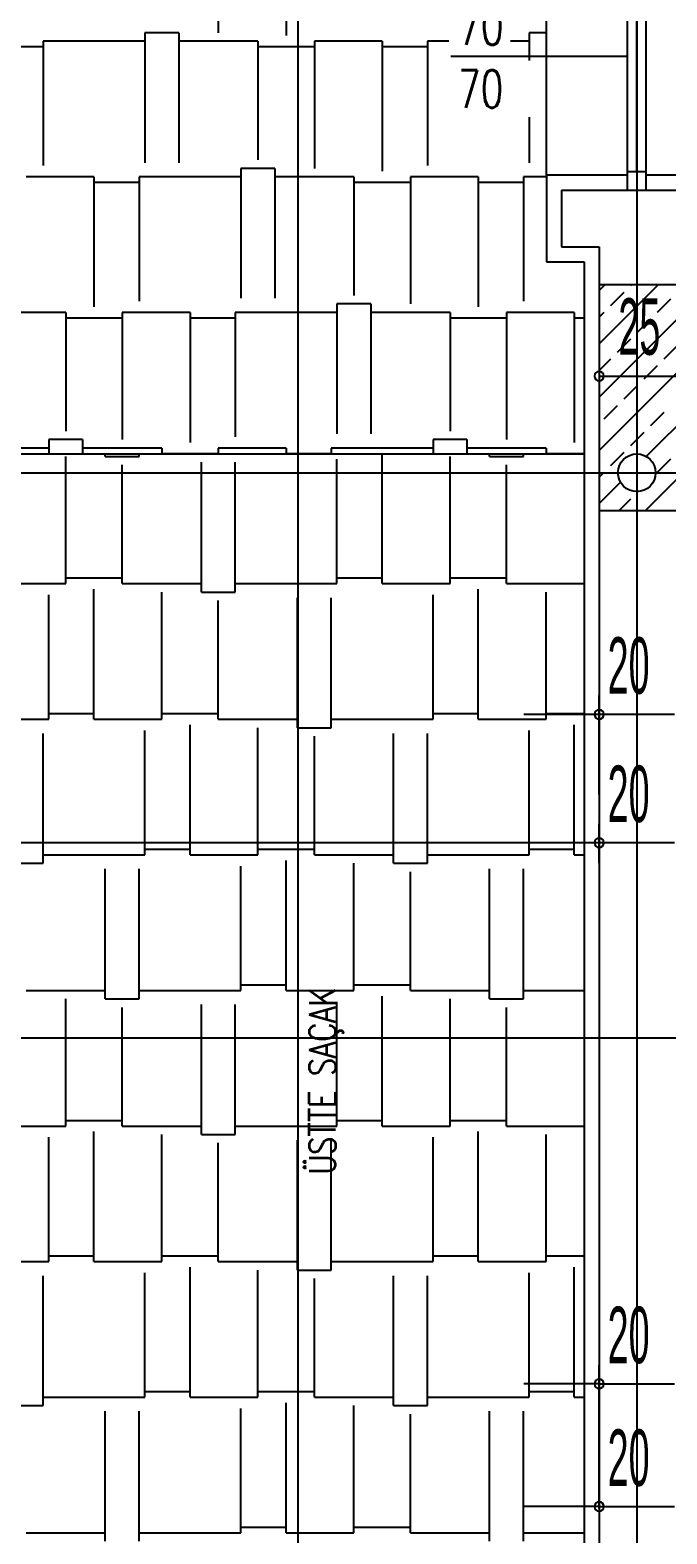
# Model space of a CAD drawing. Extents: x 3907.4 to 3911.57, y -3054.42 to -3053.7.
# Drawn here: x 3908.5803 to 3908.6141, y -3054.2664 to -3054.1865 of the extents above; entities that cross this region are included whole.
import ezdxf

# ---------------------------------------------------------------- set-up
doc = ezdxf.new("R2010")
doc.units = 0
doc.header["$LTSCALE"] = 2
doc.header["$MEASUREMENT"] = 0
doc.linetypes.add('ACAD_ISO03W100', pattern=[30, 12, -18])
doc.linetypes.add('ACAD_ISO10W100', pattern=[18, 12, -3, 0, -3])
doc.layers.get('0').update_dxf_attribs({"linetype": 'CONTINUOUS'})
for name, color, linetype in [('AKS', 11, 'CONTINUOUS'), ('DOĞRAMA', 2, 'CONTINUOUS'), ('DUVAR', 7, 'CONTINUOUS'), ('KOLON', 3, 'CONTINUOUS'), ('KOLTAR', 9, 'CONTINUOUS'), ('MB', 11, 'CONTINUOUS'), ('OLÇÜ', 6, 'CONTINUOUS'), ('SıVA', 6, 'CONTINUOUS'), ('TARAMA', 9, 'CONTINUOUS'), ('ÇATI', 7, 'CONTINUOUS')]:
    doc.layers.add(name, color=color, linetype=linetype)
doc.styles.add('KAPı-PEN', font='simplex.shx', dxfattribs={"width": 0.7, "height": 10})
doc.styles.add('ÖLÇÜ', font='stylu.ttf', dxfattribs={"width": 0.5})

msp = doc.modelspace()

# ---------------------------------------------------------------- linework, layer by layer
at = {"color": 0, "linetype": 'ByBlock'}
for centre, start, end in [((3908.610465526087, -3054.204892913765), 0, 180), ((3908.610465526087, -3054.204892913765), 180, 0), ((3908.610465526087, -3054.222860197557), 0, 180), ((3908.610465526087, -3054.222860197557), 180, 0), ((3908.610465526087, -3054.229674175726), 0, 180), ((3908.610465526087, -3054.229674175726), 0, 180), ((3908.610465526087, -3054.229674175726), 180, 0), ((3908.610465526087, -3054.229674175726), 180, 0), ((3908.610465526087, -3054.2584070418), 0, 180), ((3908.610465526087, -3054.2584070418), 180, 0), ((3908.610465526087, -3054.264923928749), 0, 180), ((3908.610465526087, -3054.264923928749), 180, 0)]:
    msp.add_arc(centre, 0.00025, start, end, dxfattribs=at)
at = {"layer": 'AKS', "linetype": 'ACAD_ISO10W100'}
for p, q in [((3908.612465526086, -3053.717968091759), (3908.612465526086, -3054.27602954204)), ((3908.430962617092, -3054.21002954204), (3908.622465526086, -3054.21002954204)), ((3908.430962617092, -3054.24002954204), (3908.806465526086, -3054.24002954204))]:
    msp.add_line(p, q, dxfattribs=at)
at = {"layer": 'AKS'}
msp.add_circle((3908.612465526086, -3054.21002954204), 0.001, dxfattribs=at)
at = {"layer": 'DOĞRAMA'}
for p, q in [((3908.611965526086, -3054.19502954204), (3908.611965526086, -3054.18102954204)), ((3908.612965526086, -3054.19502954204), (3908.612965526086, -3054.18102954204)), ((3908.607665526086, -3054.19422954204), (3908.607665526086, -3054.18182954204)), ((3908.612465526086, -3054.19402954204), (3908.612465526086, -3054.18202954204)), ((3908.611965526086, -3054.187920572399), (3908.602588421497, -3054.187920572399)), ((3908.611965526086, -3054.19402954204), (3908.612965526086, -3054.19402954204)), ((3908.611965526086, -3054.19402954204), (3908.612965526086, -3054.19402954204))]:
    msp.add_line(p, q, dxfattribs=at)
at = {"layer": 'DUVAR'}
for p, q in [((3908.608465526086, -3054.19502954204), (3908.615465526086, -3054.19502954204)), ((3908.608465526086, -3054.19502954204), (3908.608465526086, -3054.19802954204)), ((3908.608465526086, -3054.19802954204), (3908.610465526087, -3054.19802954204)), ((3908.610465526087, -3054.19802954204), (3908.610465526087, -3054.20002954204)), ((3908.610465526087, -3054.21202954204), (3908.610465526087, -3054.272146929454))]:
    msp.add_line(p, q, dxfattribs=at)
at = {"layer": 'KOLON'}
for p, q in [((3908.610465526087, -3054.20002954204), (3908.610465526087, -3054.21202954204)), ((3908.610465526087, -3054.20002954204), (3908.615465526086, -3054.20002954204)), ((3908.610465526087, -3054.21202954204), (3908.615465526086, -3054.21202954204))]:
    msp.add_line(p, q, dxfattribs=at)
at = {"layer": 'KOLTAR'}
for p, q in [((3908.610465526087, -3054.200355805438), (3908.610791789484, -3054.20002954204)), ((3908.612142899524, -3054.200092645565), (3908.612206003049, -3054.20002954204)), ((3908.612465526086, -3054.201184232562), (3908.613620216609, -3054.20002954204)), ((3908.611082239352, -3054.201153305737), (3908.611789346133, -3054.200446198955)), ((3908.613557113086, -3054.201506859127), (3908.614264219867, -3054.200799752346)), ((3908.610465526087, -3054.203184232563), (3908.612465526086, -3054.201184232562)), ((3908.610465526087, -3054.201770019003), (3908.610728685961, -3054.201506859127)), ((3908.612465526086, -3054.204012659687), (3908.615465526086, -3054.201012659687)), ((3908.612496452914, -3054.202567519299), (3908.613203559696, -3054.201860412518)), ((3908.611435792743, -3054.203628179471), (3908.612142899524, -3054.20292107269)), ((3908.613910666477, -3054.203981732861), (3908.614617773258, -3054.20327462608)), ((3908.610465526087, -3054.204598446127), (3908.611082239352, -3054.203981732861)), ((3908.610465526087, -3054.206012659688), (3908.612465526086, -3054.204012659687)), ((3908.612465526086, -3054.206841086812), (3908.615465526086, -3054.203841086812)), ((3908.612850006305, -3054.205042393033), (3908.613557113086, -3054.204335286252)), ((3908.611789346133, -3054.206103053205), (3908.612465526086, -3054.205426873252)), ((3908.612465526086, -3054.205426873252), (3908.612496452914, -3054.205395946424)), ((3908.610728685961, -3054.207163713377), (3908.611435792743, -3054.206456606596)), ((3908.610465526087, -3054.208841086812), (3908.612465526086, -3054.206841086812)), ((3908.612969321176, -3054.209165718848), (3908.615465526086, -3054.206669513937)), ((3908.613203559696, -3054.207517266767), (3908.613910666477, -3054.206810159986)), ((3908.612465526086, -3054.208255300377), (3908.612850006305, -3054.207870820158)), ((3908.611082239352, -3054.209638587111), (3908.611789346133, -3054.20893148033)), ((3908.612142899524, -3054.208577926939), (3908.612465526086, -3054.208255300377)), ((3908.613557113086, -3054.209992140502), (3908.614264219867, -3054.20928503372)), ((3908.610465526087, -3054.210255300377), (3908.610691284423, -3054.21002954204)), ((3908.610465526087, -3054.211669513937), (3908.611601702894, -3054.210533337129)), ((3908.610691284423, -3054.21002954204), (3908.610728685961, -3054.209992140502)), ((3908.612933925108, -3054.21202954204), (3908.614933925108, -3054.21002954204)), ((3908.612496452914, -3054.211052800673), (3908.612521266239, -3054.211027987349)), ((3908.611519711548, -3054.21202954204), (3908.612142899524, -3054.211406354064))]:
    msp.add_line(p, q, dxfattribs=at)
at = {"layer": 'MB'}
msp.add_line((3908.553465526086, -3054.20902954204), (3908.609665526086, -3054.20902954204), dxfattribs=at)
at = {"layer": 'OLÇÜ', "color": 6}
for p, q in [((3908.610465526087, -3054.199207122273), (3908.610465526087, -3054.203892913765)), ((3908.610465526087, -3054.204892913765), (3908.615465526086, -3054.204892913765)), ((3908.610465526087, -3054.227119113725), (3908.610465526087, -3054.221860197557)), ((3908.610465526087, -3054.222860197557), (3908.606465526086, -3054.222860197557)), ((3908.614465526086, -3054.222860197557), (3908.610465526087, -3054.222860197557)), ((3908.610465526087, -3054.230761885053), (3908.610465526087, -3054.228674175727)), ((3908.610465526087, -3054.230761885053), (3908.610465526087, -3054.228674175727)), ((3908.610465526087, -3054.229674175726), (3908.470465526086, -3054.229674175726)), ((3908.610465526087, -3054.229674175726), (3908.606465526086, -3054.229674175726)), ((3908.614465526086, -3054.229674175726), (3908.610465526087, -3054.229674175726)), ((3908.610465526087, -3054.26502954204), (3908.610465526087, -3054.2574070418)), ((3908.610465526087, -3054.2584070418), (3908.606465526086, -3054.2584070418)), ((3908.610465526087, -3054.2584070418), (3908.614465526086, -3054.2584070418)), ((3908.610465526087, -3054.26502954204), (3908.610465526087, -3054.263923928749)), ((3908.610465526087, -3054.264923928749), (3908.606465526086, -3054.264923928749)), ((3908.610465526087, -3054.264923928749), (3908.614465526086, -3054.264923928749))]:
    msp.add_line(p, q, dxfattribs=at)
at = {"layer": 'SıVA'}
for p, q in [((3908.607665526086, -3054.19422954204), (3908.607665526086, -3054.19882954204)), ((3908.611965526086, -3054.19422954204), (3908.607665526086, -3054.19422954204)), ((3908.616265526086, -3054.19422954204), (3908.612965526086, -3054.19422954204)), ((3908.607665526086, -3054.19882954204), (3908.609665526086, -3054.19882954204)), ((3908.609665526086, -3054.19882954204), (3908.609665526086, -3054.27682954204))]:
    msp.add_line(p, q, dxfattribs=at)
at = {"layer": 'TARAMA'}
for p, q in [((3908.590248131401, -3054.18202954204), (3908.590248131401, -3054.186665210516)), ((3908.593848131401, -3054.18202954204), (3908.593848131401, -3054.186815210516)), ((3908.5863481314, -3054.187115210516), (3908.5809481314, -3054.187115210516)), ((3908.5809481314, -3054.187115210516), (3908.5809481314, -3054.193715210516)), ((3908.5881481314, -3054.186665210516), (3908.5863481314, -3054.186665210516)), ((3908.5863481314, -3054.186665210516), (3908.5863481314, -3054.193565210516)), ((3908.5881481314, -3054.186665210516), (3908.5881481314, -3054.193565210516)), ((3908.5923481314, -3054.187115210516), (3908.5881481314, -3054.187115210516)), ((3908.5923481314, -3054.187115210516), (3908.5923481314, -3054.193415210516)), ((3908.5989481314, -3054.187115210516), (3908.5953481314, -3054.187115210516)), ((3908.5953481314, -3054.187115210516), (3908.5953481314, -3054.193865210516)), ((3908.5989481314, -3054.187115210516), (3908.5989481314, -3054.194015210516)), ((3908.602489926505, -3054.187115210516), (3908.6013481314, -3054.187115210516)), ((3908.6013481314, -3054.187115210516), (3908.6013481314, -3054.193715210516)), ((3908.6067481314, -3054.187115210516), (3908.605756593172, -3054.187115210516)), ((3908.607665526086, -3054.186665210516), (3908.6067481314, -3054.186665210516)), ((3908.6067481314, -3054.186665210516), (3908.6067481314, -3054.188143776451)), ((3908.5809481314, -3054.187415210516), (3908.578548131401, -3054.187415210516)), ((3908.594465526086, -3054.187415210516), (3908.5923481314, -3054.187415210516)), ((3908.5953481314, -3054.187415210516), (3908.594465526086, -3054.187415210516)), ((3908.6013481314, -3054.187415210516), (3908.5989481314, -3054.187415210516)), ((3908.6067481314, -3054.191143776452), (3908.6067481314, -3054.193565210516)), ((3908.5836481314, -3054.194315210516), (3908.5800481314, -3054.194315210516)), ((3908.5836481314, -3054.194315210516), (3908.5836481314, -3054.201215210516)), ((3908.5914481314, -3054.194315210516), (3908.5860481314, -3054.194315210516)), ((3908.5860481314, -3054.194315210516), (3908.5860481314, -3054.200915210516)), ((3908.5932481314, -3054.193865210516), (3908.5914481314, -3054.193865210516)), ((3908.5914481314, -3054.193865210516), (3908.5914481314, -3054.200765210516)), ((3908.5932481314, -3054.193865210516), (3908.5932481314, -3054.200765210516)), ((3908.594465526086, -3054.194315210516), (3908.5932481314, -3054.194315210516)), ((3908.597448131401, -3054.194315210516), (3908.594465526086, -3054.194315210516)), ((3908.597448131401, -3054.194315210516), (3908.597448131401, -3054.200615210516)), ((3908.6040481314, -3054.194315210516), (3908.6004481314, -3054.194315210516)), ((3908.6004481314, -3054.194315210516), (3908.6004481314, -3054.201065210516)), ((3908.6040481314, -3054.194315210516), (3908.6040481314, -3054.201215210516)), ((3908.607665526086, -3054.194315210516), (3908.6064481314, -3054.194315210516)), ((3908.6064481314, -3054.194315210516), (3908.6064481314, -3054.200915210516)), ((3908.5860481314, -3054.194615210516), (3908.5836481314, -3054.194615210516)), ((3908.6004481314, -3054.194615210516), (3908.597448131401, -3054.194615210516)), ((3908.6064481314, -3054.194615210516), (3908.6040481314, -3054.194615210516)), ((3908.582148131401, -3054.201515210516), (3908.5779481314, -3054.201515210516)), ((3908.582148131401, -3054.201515210516), (3908.582148131401, -3054.207815210516)), ((3908.5887481314, -3054.201515210516), (3908.5851481314, -3054.201515210516)), ((3908.5851481314, -3054.201515210516), (3908.5851481314, -3054.208265210516)), ((3908.5887481314, -3054.201515210516), (3908.5887481314, -3054.208415210516)), ((3908.594465526086, -3054.201515210516), (3908.591148131401, -3054.201515210516)), ((3908.591148131401, -3054.201515210516), (3908.591148131401, -3054.208115210516)), ((3908.596548131401, -3054.201515210516), (3908.594465526086, -3054.201515210516)), ((3908.598348131401, -3054.201065210516), (3908.596548131401, -3054.201065210516)), ((3908.596548131401, -3054.201065210516), (3908.596548131401, -3054.207965210516)), ((3908.598348131401, -3054.201065210516), (3908.598348131401, -3054.207965210516)), ((3908.6025481314, -3054.201515210516), (3908.598348131401, -3054.201515210516)), ((3908.6025481314, -3054.201515210516), (3908.6025481314, -3054.207815210516)), ((3908.6091481314, -3054.201515210516), (3908.6055481314, -3054.201515210516)), ((3908.6055481314, -3054.201515210516), (3908.6055481314, -3054.208265210516)), ((3908.6091481314, -3054.201515210516), (3908.6091481314, -3054.208415210516)), ((3908.5851481314, -3054.201815210516), (3908.582148131401, -3054.201815210516)), ((3908.591148131401, -3054.201815210516), (3908.5887481314, -3054.201815210516)), ((3908.6055481314, -3054.201815210516), (3908.6025481314, -3054.201815210516)), ((3908.609665526086, -3054.201815210516), (3908.6091481314, -3054.201815210516)), ((3908.581248131401, -3054.208715210516), (3908.575848131401, -3054.208715210516)), ((3908.583048131401, -3054.208265210516), (3908.581248131401, -3054.208265210516)), ((3908.581248131401, -3054.208265210516), (3908.581248131401, -3054.20902954204)), ((3908.583048131401, -3054.208265210516), (3908.583048131401, -3054.20902954204)), ((3908.5872481314, -3054.208715210516), (3908.583048131401, -3054.208715210516)), ((3908.5872481314, -3054.208715210516), (3908.5872481314, -3054.20902954204)), ((3908.593848131401, -3054.208715210516), (3908.590248131401, -3054.208715210516)), ((3908.590248131401, -3054.208715210516), (3908.590248131401, -3054.20902954204)), ((3908.593848131401, -3054.208715210516), (3908.593848131401, -3054.20902954204)), ((3908.6016481314, -3054.208715210516), (3908.5962481314, -3054.208715210516)), ((3908.5962481314, -3054.208715210516), (3908.5962481314, -3054.20902954204)), ((3908.6034481314, -3054.208265210516), (3908.6016481314, -3054.208265210516)), ((3908.6016481314, -3054.208265210516), (3908.6016481314, -3054.20902954204)), ((3908.6034481314, -3054.208265210516), (3908.6034481314, -3054.20902954204)), ((3908.6076481314, -3054.208715210516), (3908.6034481314, -3054.208715210516)), ((3908.6076481314, -3054.208715210516), (3908.6076481314, -3054.20902954204)), ((3908.582148131401, -3054.215915210516), (3908.582148131401, -3054.209165210516)), ((3908.5842481314, -3054.209165210516), (3908.5842481314, -3054.20902954204)), ((3908.5842481314, -3054.209165210516), (3908.5860481314, -3054.209165210516)), ((3908.5851481314, -3054.215915210516), (3908.5851481314, -3054.209615210516)), ((3908.5860481314, -3054.209165210516), (3908.5860481314, -3054.20902954204)), ((3908.590248131401, -3054.209015210516), (3908.5872481314, -3054.209015210516)), ((3908.589348131401, -3054.216365210516), (3908.589348131401, -3054.209465210516)), ((3908.591148131401, -3054.216365210516), (3908.591148131401, -3054.209465210516)), ((3908.594465526086, -3054.209015210516), (3908.593848131401, -3054.209015210516)), ((3908.5962481314, -3054.209015210516), (3908.594465526086, -3054.209015210516)), ((3908.596548131401, -3054.215915210516), (3908.596548131401, -3054.209315210516)), ((3908.5989481314, -3054.215915210516), (3908.5989481314, -3054.20902954204)), ((3908.6025481314, -3054.215915210516), (3908.6025481314, -3054.209165210516)), ((3908.6046481314, -3054.209165210516), (3908.6046481314, -3054.20902954204)), ((3908.6046481314, -3054.209165210516), (3908.6064481314, -3054.209165210516)), ((3908.6055481314, -3054.215915210516), (3908.6055481314, -3054.209615210516)), ((3908.6064481314, -3054.209165210516), (3908.6064481314, -3054.20902954204)), ((3908.609665526086, -3054.209015210516), (3908.6076481314, -3054.209015210516)), ((3908.578548131401, -3054.215915210516), (3908.582148131401, -3054.215915210516)), ((3908.582148131401, -3054.215615210516), (3908.5851481314, -3054.215615210516)), ((3908.5851481314, -3054.215915210516), (3908.589348131401, -3054.215915210516)), ((3908.591148131401, -3054.215915210516), (3908.594465526086, -3054.215915210516)), ((3908.594465526086, -3054.215915210516), (3908.596548131401, -3054.215915210516)), ((3908.596548131401, -3054.215615210516), (3908.5989481314, -3054.215615210516)), ((3908.5989481314, -3054.215915210516), (3908.6025481314, -3054.215915210516)), ((3908.6025481314, -3054.215615210516), (3908.6055481314, -3054.215615210516)), ((3908.6055481314, -3054.215915210516), (3908.609665526086, -3054.215915210516)), ((3908.581248131401, -3054.223115210516), (3908.581248131401, -3054.216515210516)), ((3908.5836481314, -3054.223115210516), (3908.5836481314, -3054.216215210516)), ((3908.5872481314, -3054.223115210516), (3908.5872481314, -3054.216365210516)), ((3908.589348131401, -3054.216365210516), (3908.591148131401, -3054.216365210516)), ((3908.590248131401, -3054.223115210516), (3908.590248131401, -3054.216815210516)), ((3908.5944481314, -3054.223565210516), (3908.5944481314, -3054.216665210516)), ((3908.5962481314, -3054.223565210516), (3908.5962481314, -3054.216665210516)), ((3908.6016481314, -3054.223115210516), (3908.6016481314, -3054.216515210516)), ((3908.6040481314, -3054.223115210516), (3908.6040481314, -3054.216215210516)), ((3908.6076481314, -3054.223115210516), (3908.6076481314, -3054.216365210516)), ((3908.575848131401, -3054.223115210516), (3908.581248131401, -3054.223115210516)), ((3908.581248131401, -3054.222815210516), (3908.5836481314, -3054.222815210516)), ((3908.5836481314, -3054.223115210516), (3908.5872481314, -3054.223115210516)), ((3908.5872481314, -3054.222815210516), (3908.590248131401, -3054.222815210516)), ((3908.590248131401, -3054.223115210516), (3908.5944481314, -3054.223115210516)), ((3908.5962481314, -3054.223115210516), (3908.6016481314, -3054.223115210516)), ((3908.6016481314, -3054.222815210516), (3908.6040481314, -3054.222815210516)), ((3908.6040481314, -3054.223115210516), (3908.6076481314, -3054.223115210516)), ((3908.6076481314, -3054.222815210516), (3908.609665526086, -3054.222815210516)), ((3908.5809481314, -3054.230765210516), (3908.5809481314, -3054.223865210516)), ((3908.5863481314, -3054.230315210516), (3908.5863481314, -3054.223715210516)), ((3908.5887481314, -3054.230315210516), (3908.5887481314, -3054.223415210516)), ((3908.5923481314, -3054.230315210516), (3908.5923481314, -3054.223565210516)), ((3908.5944481314, -3054.223565210516), (3908.594465526086, -3054.223565210516)), ((3908.594465526086, -3054.223565210516), (3908.5962481314, -3054.223565210516)), ((3908.5953481314, -3054.230315210516), (3908.5953481314, -3054.224015210516)), ((3908.5995481314, -3054.230765210516), (3908.5995481314, -3054.223865210516)), ((3908.6013481314, -3054.230765210516), (3908.6013481314, -3054.223865210516)), ((3908.6067481314, -3054.230315210516), (3908.6067481314, -3054.223715210516)), ((3908.6091481314, -3054.230315210516), (3908.6091481314, -3054.223415210516)), ((3908.5809481314, -3054.230315210516), (3908.5863481314, -3054.230315210516)), ((3908.5863481314, -3054.230015210516), (3908.5887481314, -3054.230015210516)), ((3908.5887481314, -3054.230315210516), (3908.5923481314, -3054.230315210516)), ((3908.5923481314, -3054.230015210516), (3908.594465526086, -3054.230015210516)), ((3908.594465526086, -3054.230015210516), (3908.5953481314, -3054.230015210516)), ((3908.5953481314, -3054.230315210516), (3908.5995481314, -3054.230315210516)), ((3908.6013481314, -3054.230315210516), (3908.6067481314, -3054.230315210516)), ((3908.6067481314, -3054.230015210516), (3908.6091481314, -3054.230015210516)), ((3908.6091481314, -3054.230315210516), (3908.609665526086, -3054.230315210516)), ((3908.5791481314, -3054.230765210516), (3908.5809481314, -3054.230765210516)), ((3908.5842481314, -3054.237965210516), (3908.5842481314, -3054.231065210516)), ((3908.5860481314, -3054.237965210516), (3908.5860481314, -3054.231065210516)), ((3908.5914481314, -3054.237515210516), (3908.5914481314, -3054.230915210516)), ((3908.593848131401, -3054.237515210516), (3908.593848131401, -3054.230615210516)), ((3908.597448131401, -3054.237515210516), (3908.597448131401, -3054.230765210516)), ((3908.5995481314, -3054.230765210516), (3908.6013481314, -3054.230765210516)), ((3908.6004481314, -3054.237515210516), (3908.6004481314, -3054.231215210516)), ((3908.6046481314, -3054.237965210516), (3908.6046481314, -3054.231065210516)), ((3908.6064481314, -3054.237965210516), (3908.6064481314, -3054.231065210516)), ((3908.5800481314, -3054.237515210516), (3908.5842481314, -3054.237515210516)), ((3908.5860481314, -3054.237515210516), (3908.5914481314, -3054.237515210516)), ((3908.5914481314, -3054.237215210516), (3908.593848131401, -3054.237215210516)), ((3908.593848131401, -3054.237515210516), (3908.594465526086, -3054.237515210516)), ((3908.594465526086, -3054.237515210516), (3908.597448131401, -3054.237515210516)), ((3908.597448131401, -3054.237215210516), (3908.6004481314, -3054.237215210516)), ((3908.6004481314, -3054.237515210516), (3908.6046481314, -3054.237515210516)), ((3908.6064481314, -3054.237515210516), (3908.609665526086, -3054.237515210516)), ((3908.582148131401, -3054.244715210516), (3908.582148131401, -3054.237965210516)), ((3908.5842481314, -3054.237965210516), (3908.5860481314, -3054.237965210516)), ((3908.5851481314, -3054.244715210516), (3908.5851481314, -3054.238415210516)), ((3908.589348131401, -3054.245165210516), (3908.589348131401, -3054.238265210516)), ((3908.591148131401, -3054.245165210516), (3908.591148131401, -3054.238265210516)), ((3908.596548131401, -3054.244715210516), (3908.596548131401, -3054.238115210516)), ((3908.5989481314, -3054.244715210516), (3908.5989481314, -3054.237815210516)), ((3908.6025481314, -3054.244715210516), (3908.6025481314, -3054.237965210516)), ((3908.6046481314, -3054.237965210516), (3908.6064481314, -3054.237965210516)), ((3908.6055481314, -3054.244715210516), (3908.6055481314, -3054.238415210516)), ((3908.578548131401, -3054.244715210516), (3908.582148131401, -3054.244715210516)), ((3908.582148131401, -3054.244415210516), (3908.5851481314, -3054.244415210516)), ((3908.5851481314, -3054.244715210516), (3908.589348131401, -3054.244715210516)), ((3908.591148131401, -3054.244715210516), (3908.594465526086, -3054.244715210516)), ((3908.594465526086, -3054.244715210516), (3908.596548131401, -3054.244715210516)), ((3908.596548131401, -3054.244415210516), (3908.5989481314, -3054.244415210516)), ((3908.5989481314, -3054.244715210516), (3908.6025481314, -3054.244715210516)), ((3908.6025481314, -3054.244415210516), (3908.6055481314, -3054.244415210516)), ((3908.6055481314, -3054.244715210516), (3908.609665526086, -3054.244715210516)), ((3908.581248131401, -3054.251915210516), (3908.581248131401, -3054.245315210516)), ((3908.5836481314, -3054.251915210516), (3908.5836481314, -3054.245015210516)), ((3908.5872481314, -3054.251915210516), (3908.5872481314, -3054.245165210516)), ((3908.589348131401, -3054.245165210516), (3908.591148131401, -3054.245165210516)), ((3908.590248131401, -3054.251915210516), (3908.590248131401, -3054.245615210516)), ((3908.5944481314, -3054.252365210516), (3908.5944481314, -3054.245465210516)), ((3908.5962481314, -3054.252365210516), (3908.5962481314, -3054.245465210516)), ((3908.6016481314, -3054.251915210516), (3908.6016481314, -3054.245315210516)), ((3908.6040481314, -3054.251915210516), (3908.6040481314, -3054.245015210516)), ((3908.6076481314, -3054.251915210516), (3908.6076481314, -3054.245165210516)), ((3908.575848131401, -3054.251915210516), (3908.581248131401, -3054.251915210516)), ((3908.581248131401, -3054.251615210516), (3908.5836481314, -3054.251615210516)), ((3908.5836481314, -3054.251915210516), (3908.5872481314, -3054.251915210516)), ((3908.5872481314, -3054.251615210516), (3908.590248131401, -3054.251615210516)), ((3908.590248131401, -3054.251915210516), (3908.5944481314, -3054.251915210516)), ((3908.5962481314, -3054.251915210516), (3908.6016481314, -3054.251915210516)), ((3908.6016481314, -3054.251615210516), (3908.6040481314, -3054.251615210516)), ((3908.6040481314, -3054.251915210516), (3908.6076481314, -3054.251915210516)), ((3908.6076481314, -3054.251615210516), (3908.609665526086, -3054.251615210516)), ((3908.5809481314, -3054.259565210516), (3908.5809481314, -3054.252665210516)), ((3908.5863481314, -3054.259115210516), (3908.5863481314, -3054.252515210516)), ((3908.5887481314, -3054.259115210516), (3908.5887481314, -3054.252215210516)), ((3908.5923481314, -3054.259115210516), (3908.5923481314, -3054.252365210516)), ((3908.5944481314, -3054.252365210516), (3908.594465526086, -3054.252365210516)), ((3908.594465526086, -3054.252365210516), (3908.5962481314, -3054.252365210516)), ((3908.5953481314, -3054.259115210516), (3908.5953481314, -3054.252815210516)), ((3908.5995481314, -3054.259565210516), (3908.5995481314, -3054.252665210516)), ((3908.6013481314, -3054.259565210516), (3908.6013481314, -3054.252665210516)), ((3908.6067481314, -3054.259115210516), (3908.6067481314, -3054.252515210516)), ((3908.6091481314, -3054.259115210516), (3908.6091481314, -3054.252215210516)), ((3908.5809481314, -3054.259115210516), (3908.5863481314, -3054.259115210516)), ((3908.5863481314, -3054.258815210516), (3908.5887481314, -3054.258815210516)), ((3908.5887481314, -3054.259115210516), (3908.5923481314, -3054.259115210516)), ((3908.5923481314, -3054.258815210516), (3908.594465526086, -3054.258815210516)), ((3908.594465526086, -3054.258815210516), (3908.5953481314, -3054.258815210516)), ((3908.5953481314, -3054.259115210516), (3908.5995481314, -3054.259115210516)), ((3908.6013481314, -3054.259115210516), (3908.6067481314, -3054.259115210516)), ((3908.6067481314, -3054.258815210516), (3908.6091481314, -3054.258815210516)), ((3908.6091481314, -3054.259115210516), (3908.609665526086, -3054.259115210516)), ((3908.5791481314, -3054.259565210516), (3908.5809481314, -3054.259565210516)), ((3908.5842481314, -3054.266765210516), (3908.5842481314, -3054.259865210516)), ((3908.5860481314, -3054.266765210516), (3908.5860481314, -3054.259865210516)), ((3908.5914481314, -3054.266315210516), (3908.5914481314, -3054.259715210516)), ((3908.593848131401, -3054.266315210516), (3908.593848131401, -3054.259415210516)), ((3908.597448131401, -3054.266315210516), (3908.597448131401, -3054.259565210516)), ((3908.5995481314, -3054.259565210516), (3908.6013481314, -3054.259565210516)), ((3908.6004481314, -3054.266315210516), (3908.6004481314, -3054.260015210516)), ((3908.6046481314, -3054.266765210516), (3908.6046481314, -3054.259865210516)), ((3908.6064481314, -3054.266765210516), (3908.6064481314, -3054.259865210516)), ((3908.5800481314, -3054.266315210516), (3908.5842481314, -3054.266315210516)), ((3908.5860481314, -3054.266315210516), (3908.5914481314, -3054.266315210516)), ((3908.5914481314, -3054.266015210516), (3908.593848131401, -3054.266015210516)), ((3908.593848131401, -3054.266315210516), (3908.594465526086, -3054.266315210516)), ((3908.594465526086, -3054.266315210516), (3908.597448131401, -3054.266315210516)), ((3908.597448131401, -3054.266015210516), (3908.6004481314, -3054.266015210516)), ((3908.6004481314, -3054.266315210516), (3908.6046481314, -3054.266315210516)), ((3908.6064481314, -3054.266315210516), (3908.609665526086, -3054.266315210516))]:
    msp.add_line(p, q, dxfattribs=at)
at = {"layer": 'ÇATI', "color": 9, "linetype": 'ACAD_ISO03W100', "ltscale": 0.3}
msp.add_line((3908.594465526086, -3054.18202954204), (3908.594465526086, -3054.29202954204), dxfattribs=at)

# ---------------------------------------------------------------- texts
at = {"layer": 'DOĞRAMA', "style": 'KAPı-PEN', "width": 0.7}
for p in [(3908.602989926505, -3054.187313464196), (3908.602974336231, -3054.190643776451)]:
    msp.add_text('70', height=0.002, dxfattribs=at).set_placement(p)
at = {"layer": 'OLÇÜ', "color": 62, "style": 'ÖLÇÜ', "width": 0.5}
for s, p in [('25', (3908.611483095633, -3054.203763338362)), ('20', (3908.610914464593, -3054.221763565054)), ('20', (3908.610914464593, -3054.228577543223)), ('20', (3908.610914464593, -3054.257310409296)), ('20', (3908.610914464593, -3054.263827296245))]:
    msp.add_text(s, height=0.003, dxfattribs=at).set_placement(p)
at = {"layer": 'ÇATI', "color": 9, "linetype": 'ACAD_ISO03W100', "ltscale": 0.3, "style": 'KAPı-PEN', "width": 0.8}
msp.add_text('ÜSTTE SAÇAK', height=0.0014, rotation=90, dxfattribs=at).set_placement((3908.596474852034, -3054.247293896951))

doc.saveas('drawing.dxf')
